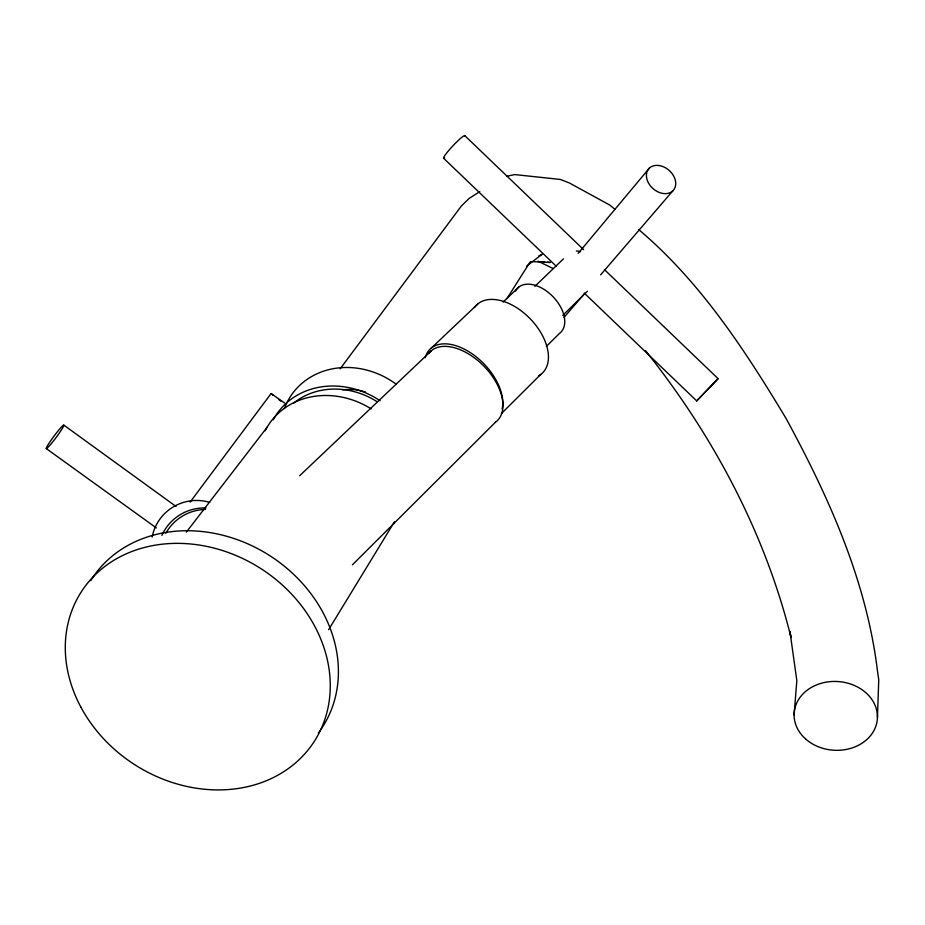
<?xml version="1.0" encoding="UTF-8"?>
<svg xmlns="http://www.w3.org/2000/svg" width="925" height="925" viewBox="0 0 925 925"><rect width="100%" height="100%" fill="white"/><g stroke="black" fill="none" stroke-linecap="round" stroke-linejoin="round"><path stroke-width="1.39" d="M877.455 717.407L878.75 679.678L877.536 671.504C866.771 581.443 829.008 497.511 786.123 418.539C745.007 350.124 700.237 281.593 638.782 229.631M794.089 714.898L796.83 680.592L789.915 631.266L791.06 637.614C764.975 532.476 712.759 434.854 645.338 350.471M328.629 629.694L394.443 521.781M506.912 298.648L530.083 262.041M190.111 502.125L271.094 393.541L284.53 402.942M340.169 368.821L461.39 205.986L469.125 198.436L479.774 191.614M186.341 532.153L267.233 427.119M578.194 253.334L649.338 168.165M604.441 269.626L718.089 378.649L717.522 379.319L696.698 400.907L584.276 293.109M696.698 400.907L718.089 378.649M564.03 317.425L584.669 293.41M600.626 274.852L672.88 190.781A16.349 12.164 41.3 0 0 662.716 166.488A16.349 12.164 41.3 0 0 647.627 181.219A16.349 12.164 41.3 0 0 672.891 190.793M501.362 413.625L540.686 374.452M352.437 564.805L495.499 422.158M546.363 346.389L559.625 333.301A30.895 19.182 46.2 0 0 551.67 295.364A30.895 19.182 46.2 0 0 515.514 291.051M562.828 315.356L587.363 291.271M534.928 286.287L563.452 258.861M503.142 302.047L518.717 287.166M431.247 348.135L477.901 303.909M299.677 475.716L431.466 350.667M526.695 266.088L542.119 254.271L538.616 256.098M507.027 176.224L514.751 174.582L560.284 179.438L569.337 182.942L609.829 205.096L615.183 209.512M530.811 261.578L550.19 262.469L547.427 262.226M540.524 261.636L544.663 261.995M537.887 261.104L553.058 268.504M46.25 448.567L156.394 527.955M63.825 425.118A14.661 1.249 -53.3 0 1 51.326 443.607A14.661 1.249 -53.3 0 1 49.973 441.815A14.661 1.249 -53.3 0 1 63.825 425.118L176.039 506.461M278.864 399.692L280.795 401.149M273.245 395.368L271.094 393.541M464.732 135.593L583.594 249.623M443.734 158.372L556.168 266.157M342.516 389.841A53.754 47.661 34.2 0 1 365.606 392.003M293.422 403.323A72.983 64.461 34.1 0 1 376.683 401.438M265.163 430.772A79.03 69.629 33.9 0 1 371.214 408.896M165.829 533.251A46.03 45.313 -23.1 0 1 205.454 509.432M428.807 353.281A48.112 28.374 45.9 0 1 484.214 366.473A48.112 28.374 45.9 0 1 495.522 422.193M90.743 580.646A137.073 115.798 32.5 0 1 272.424 557.405A137.073 115.798 32.5 0 1 318.327 733.051M152.151 537.009A44.851 44.18 -20.8 0 1 209.744 502.414M425.211 357.674A48.135 28.409 45.9 0 1 471.311 353.257A48.135 28.409 45.9 0 1 502.102 409.127M444.682 158.002A15.552 1.734 -46.8 0 1 452.001 146.821A15.552 1.734 -46.8 0 1 464.928 136.033M576.344 250.987A19.957 12.742 46.4 0 1 580.542 251.716M474.444 307.597A47.325 28.825 46.1 0 1 531.031 319.645A47.325 28.825 46.1 0 1 538.581 375.851M161.898 535.344A46.042 45.325 -22.6 0 1 205.998 507.975M273.268 419.834A78.371 69.202 34 0 1 380.152 400.779M284.403 408.549A77.087 68.346 34.2 0 1 396.409 384.361M80.764 706.931A138.426 116.573 32.5 0 0 310.129 747.354A138.426 116.573 32.5 0 0 202.471 545.588A138.426 116.573 32.5 0 0 80.764 706.931M805.802 739.144A41.706 34.41 4 0 0 875.836 726.264A41.706 34.41 4 0 0 825.678 682.245A41.706 34.41 4 0 0 805.802 739.144"/></g></svg>
